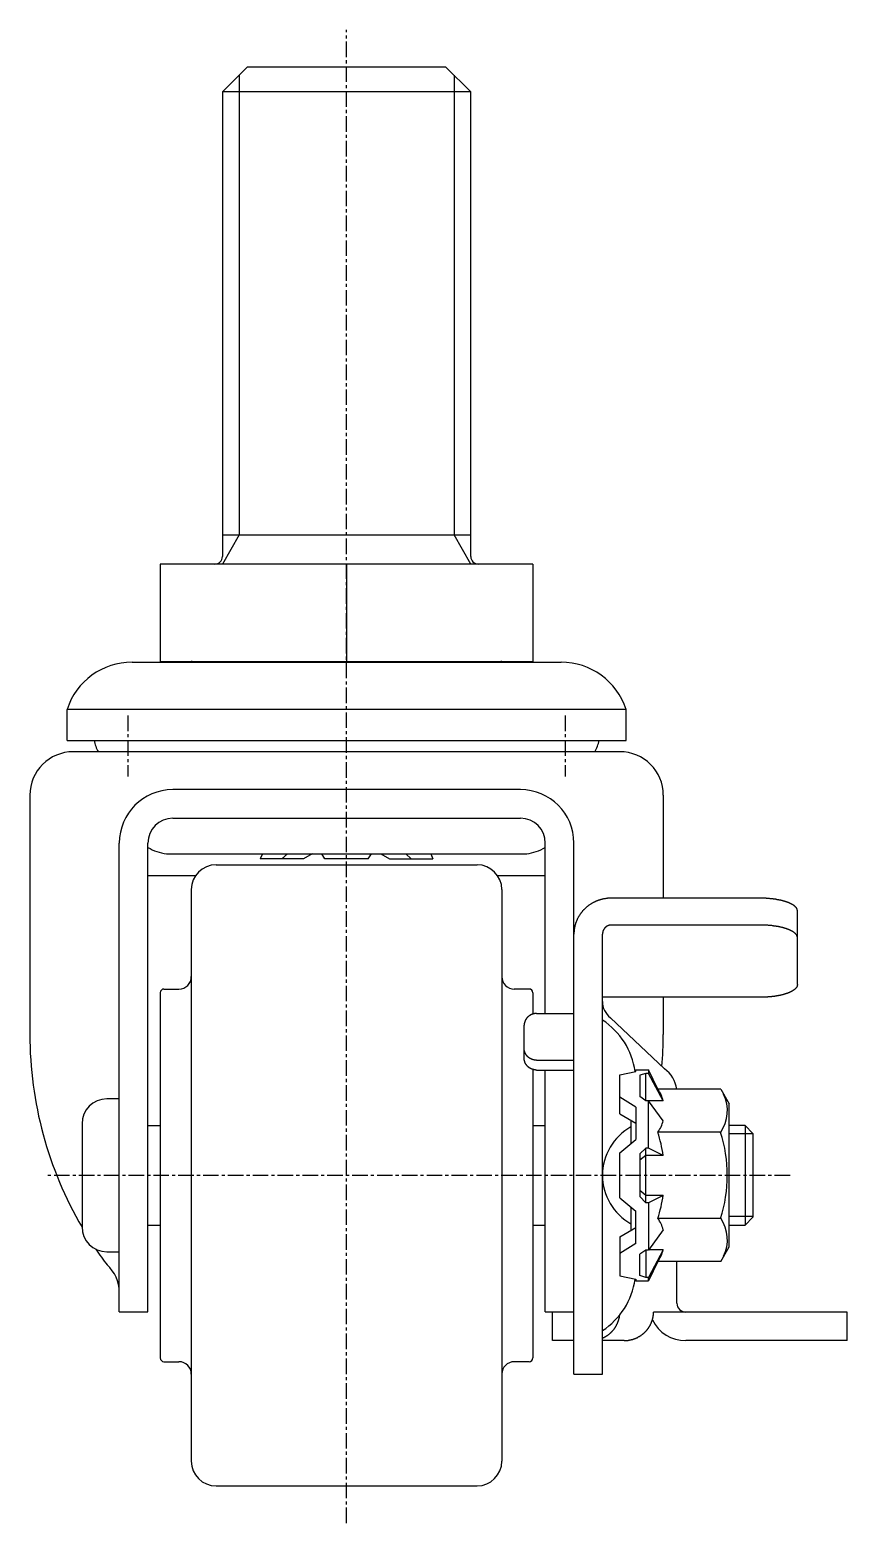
# Model space of a CAD drawing. Extents: x -3984 to -3771, y -791 to -433.
# Drawn here: x -3984.2 to -3918.4, y -668.3 to -548.1 of the extents above; entities that cross this region are included whole.
import ezdxf

# ---------------------------------------------------------------- set-up
doc = ezdxf.new("R2010")
doc.units = 0
doc.linetypes.add('CENTER', pattern=[2, 1.25, -0.25, 0.25, -0.25])
doc.layers.get('0').update_dxf_attribs({"linetype": 'CONTINUOUS'})
doc.layers.add('CENTER', color=1, linetype='CENTER')

msp = doc.modelspace()

# ---------------------------------------------------------------- linework, layer by layer
at = {"color": 7, "linetype": 'CONTINUOUS'}
for p, q in [((-3966.67, -551.09), (-3968.67, -553.09)), ((-3950.67, -551.09), (-3966.67, -551.09)), ((-3948.67, -553.09), (-3950.67, -551.09)), ((-3968.67, -553.09), (-3968.67, -590.49)), ((-3948.67, -553.09), (-3968.67, -553.09)), ((-3948.67, -590.49), (-3948.67, -553.09)), ((-3968.67, -588.75), (-3948.67, -588.75)), ((-3943.67, -591.09), (-3973.67, -591.09)), ((-3973.67, -591.09), (-3973.67, -598.94)), ((-3958.67, -591.09), (-3958.67, -598.94)), ((-3943.67, -591.09), (-3943.67, -598.94)), ((-3975.94, -598.99), (-3941.4, -598.99)), ((-3973.67, -598.94), (-3943.67, -598.94)), ((-3936.17, -602.79), (-3981.17, -602.79)), ((-3981.17, -605.29), (-3981.17, -602.79)), ((-3936.17, -605.29), (-3936.17, -602.79)), ((-3981.17, -605.29), (-3936.17, -605.29)), ((-3936.67, -606.2), (-3980.67, -606.2)), ((-3944.67, -609.25), (-3972.67, -609.25)), ((-3984.17, -609.7), (-3984.17, -628.97)), ((-3933.17, -609.7), (-3933.17, -617.99)), ((-3972.67, -611.55), (-3944.67, -611.55)), ((-3976.97, -651.29), (-3976.97, -613.55)), ((-3974.67, -651.29), (-3974.67, -613.55)), ((-3942.67, -627.27), (-3942.67, -613.55)), ((-3940.37, -656.3), (-3940.37, -613.55)), ((-3973.17, -614.43), (-3944.17, -614.43)), ((-3969.17, -615.3), (-3948.17, -615.3)), ((-3965.44, -614.43), (-3965.62, -614.83)), ((-3962.13, -614.83), (-3965.62, -614.83)), ((-3963.44, -614.43), (-3963.88, -614.83)), ((-3961.44, -614.43), (-3962.13, -614.83)), ((-3960.41, -614.83), (-3960.67, -614.43)), ((-3956.93, -614.83), (-3960.41, -614.83)), ((-3956.93, -614.83), (-3956.67, -614.43)), ((-3955.9, -614.43), (-3955.21, -614.83)), ((-3955.21, -614.83), (-3951.72, -614.83)), ((-3953.9, -614.43), (-3953.46, -614.83)), ((-3951.9, -614.43), (-3951.72, -614.83)), ((-3970.84, -616.2), (-3974.67, -616.2)), ((-3942.67, -616.2), (-3946.5, -616.2)), ((-3971.17, -617.3), (-3971.17, -663.3)), ((-3946.17, -617.3), (-3946.17, -663.3)), ((-3925.37, -617.99), (-3937.37, -617.99)), ((-3922.37, -624.94), (-3922.37, -619.02)), ((-3925.37, -620.15), (-3937.37, -620.15)), ((-3938.07, -656.3), (-3938.07, -620.89)), ((-3973.67, -625.6), (-3973.67, -655)), ((-3973.37, -625.3), (-3972.17, -625.3)), ((-3943.97, -625.3), (-3945.17, -625.3)), ((-3943.67, -625.6), (-3943.67, -627.32)), ((-3925.37, -625.97), (-3938.07, -625.97)), ((-3933.17, -625.97), (-3933.17, -628.97)), ((-3943.37, -627.27), (-3940.37, -627.27)), ((-3944.37, -630.88), (-3944.37, -628.21)), ((-3933.07, -631.72), (-3937.43, -627.61)), ((-3944.37, -631.03), (-3944.36, -631.03)), ((-3943.37, -631.03), (-3940.37, -631.03)), ((-3943.67, -631.78), (-3943.67, -655)), ((-3943.37, -631.82), (-3940.37, -631.82)), ((-3942.67, -651.29), (-3942.67, -631.82)), ((-3936.67, -632.2), (-3935.37, -631.93)), ((-3936.67, -635.35), (-3936.67, -632.2)), ((-3935.37, -631.8), (-3934.37, -631.8)), ((-3935.37, -631.93), (-3935.37, -631.8)), ((-3934.57, -632.09), (-3935.07, -632.23)), ((-3935.07, -632.23), (-3935.07, -633.94)), ((-3934.57, -634.29), (-3934.57, -632.09)), ((-3934.37, -632.09), (-3934.57, -632.09)), ((-3933.61, -633.37), (-3934.37, -631.8)), ((-3934.37, -631.8), (-3934.37, -632.09)), ((-3933.18, -634.3), (-3934.37, -632.09)), ((-3928.55, -633.37), (-3933.61, -633.37)), ((-3928.55, -633.37), (-3927.87, -634.55)), ((-3976.97, -634.15), (-3977.97, -634.15)), ((-3935.37, -634.82), (-3936.67, -634.01)), ((-3934.57, -634.29), (-3935.07, -633.94)), ((-3934.37, -634.29), (-3934.57, -634.29)), ((-3934.37, -638.1), (-3934.37, -634.29)), ((-3933.18, -635.91), (-3934.37, -634.29)), ((-3933.18, -634.3), (-3934.36, -634.3)), ((-3927.87, -646.05), (-3927.87, -634.55)), ((-3936.67, -635.35), (-3935.37, -636.09)), ((-3935.37, -634.82), (-3935.37, -637.41)), ((-3979.97, -636.15), (-3979.97, -644.45)), ((-3974.67, -636.3), (-3973.67, -636.3)), ((-3943.67, -636.3), (-3942.67, -636.3)), ((-3935.77, -637.75), (-3935.77, -635.86)), ((-3928.55, -636.83), (-3933.61, -636.83)), ((-3926.59, -636.3), (-3927.87, -636.3)), ((-3926.59, -636.3), (-3926.59, -644.3)), ((-3926.59, -636.3), (-3925.97, -636.92)), ((-3925.97, -636.92), (-3925.97, -643.67)), ((-3936.67, -638.49), (-3935.37, -637.41)), ((-3934.57, -638.1), (-3935.07, -638.58)), ((-3934.57, -642.5), (-3934.57, -638.1)), ((-3934.37, -638.1), (-3934.57, -638.1)), ((-3933.18, -638.69), (-3934.37, -638.1)), ((-3936.67, -642.1), (-3936.67, -638.49)), ((-3935.07, -638.58), (-3935.07, -642.01)), ((-3934.57, -638.69), (-3935.07, -639.07)), ((-3933.18, -638.69), (-3934.57, -638.69)), ((-3934.57, -641.91), (-3935.07, -641.52)), ((-3936.67, -642.1), (-3935.37, -643.18)), ((-3935.77, -644.73), (-3935.77, -642.85)), ((-3934.57, -642.5), (-3935.07, -642.01)), ((-3933.18, -641.91), (-3934.57, -641.91)), ((-3934.37, -642.5), (-3934.57, -642.5)), ((-3933.18, -641.91), (-3934.37, -642.5)), ((-3934.37, -642.5), (-3934.37, -646.31)), ((-3935.37, -645.78), (-3935.37, -643.18)), ((-3928.55, -643.76), (-3933.61, -643.76)), ((-3926.59, -644.3), (-3925.97, -643.67)), ((-3974.67, -644.3), (-3973.67, -644.3)), ((-3943.67, -644.3), (-3942.67, -644.3)), ((-3936.67, -645.25), (-3935.37, -644.5)), ((-3936.67, -645.25), (-3936.67, -648.39)), ((-3933.18, -644.69), (-3934.37, -646.31)), ((-3927.87, -644.3), (-3926.59, -644.3)), ((-3977.97, -646.45), (-3976.97, -646.45)), ((-3935.37, -645.78), (-3936.67, -646.59)), ((-3934.57, -646.31), (-3935.07, -646.65)), ((-3935.07, -648.36), (-3935.07, -646.65)), ((-3934.37, -646.31), (-3934.57, -646.31)), ((-3934.57, -646.31), (-3934.57, -648.51)), ((-3933.18, -646.3), (-3934.37, -648.51)), ((-3933.18, -646.3), (-3934.36, -646.3)), ((-3928.55, -647.23), (-3927.87, -646.05)), ((-3933.61, -647.23), (-3934.37, -648.8)), ((-3928.55, -647.23), (-3933.61, -647.23)), ((-3932.07, -650.6), (-3932.07, -647.23)), ((-3936.67, -648.39), (-3935.37, -648.66)), ((-3935.37, -648.66), (-3935.37, -648.8)), ((-3935.37, -648.8), (-3934.37, -648.8)), ((-3934.57, -648.51), (-3935.07, -648.36)), ((-3934.37, -648.51), (-3934.57, -648.51)), ((-3934.37, -648.8), (-3934.37, -648.51)), ((-3976.97, -651.29), (-3974.67, -651.29)), ((-3942.67, -651.29), (-3940.37, -651.29)), ((-3942.09, -653.6), (-3942.09, -651.3)), ((-3918.37, -651.3), (-3933.96, -651.3)), ((-3918.37, -653.6), (-3918.37, -651.3)), ((-3940.37, -653.6), (-3942.09, -653.6)), ((-3936.32, -653.6), (-3938.07, -653.6)), ((-3918.37, -653.6), (-3931.37, -653.6)), ((-3973.37, -655.3), (-3972.17, -655.3)), ((-3943.97, -655.3), (-3945.17, -655.3)), ((-3940.37, -656.3), (-3938.07, -656.3)), ((-3969.17, -665.3), (-3948.17, -665.3))]:
    msp.add_line(p, q, dxfattribs=at)
at = {"color": 3, "linetype": 'CONTINUOUS'}
for p, q in [((-3967.32, -551.74), (-3967.32, -588.75)), ((-3950.02, -551.74), (-3950.02, -588.75)), ((-3967.32, -588.75), (-3968.67, -591.09)), ((-3948.67, -591.09), (-3950.02, -588.75)), ((-3925.97, -636.97), (-3927.87, -636.97)), ((-3925.97, -643.62), (-3927.87, -643.62))]:
    msp.add_line(p, q, dxfattribs=at)
at = {"color": 7, "linetype": 'CONTINUOUS'}
for points in [[(-3937.37, -617.99, 0), (-3937.41, -617.99, 0), (-3937.44, -617.99, 0), (-3937.48, -617.99, 0), (-3937.52, -617.99, 0), (-3937.55, -618, 0), (-3937.59, -618, 0), (-3937.63, -618, 0), (-3937.66, -618, 0), (-3937.7, -618.01, 0), (-3937.74, -618.01, 0), (-3937.77, -618.02, 0), (-3937.81, -618.02, 0), (-3937.85, -618.03, 0), (-3937.88, -618.03, 0), (-3937.92, -618.04, 0), (-3937.95, -618.05, 0), (-3937.99, -618.05, 0), (-3938.03, -618.06, 0), (-3938.06, -618.07, 0), (-3938.1, -618.08, 0), (-3938.13, -618.09, 0), (-3938.17, -618.1, 0), (-3938.21, -618.1, 0), (-3938.24, -618.12, 0), (-3938.28, -618.13, 0), (-3938.31, -618.14, 0), (-3938.35, -618.15, 0), (-3938.38, -618.16, 0), (-3938.41, -618.17, 0), (-3938.45, -618.18, 0), (-3938.48, -618.2, 0), (-3938.52, -618.21, 0), (-3938.55, -618.23, 0), (-3938.59, -618.24, 0), (-3938.62, -618.25, 0), (-3938.65, -618.27, 0), (-3938.69, -618.28, 0), (-3938.72, -618.3, 0), (-3938.75, -618.32, 0), (-3938.78, -618.33, 0), (-3938.82, -618.35, 0), (-3938.85, -618.37, 0), (-3938.88, -618.38, 0), (-3938.91, -618.4, 0), (-3938.94, -618.42, 0), (-3938.97, -618.44, 0), (-3939.01, -618.46, 0), (-3939.04, -618.48, 0), (-3939.07, -618.5, 0), (-3939.1, -618.52, 0), (-3939.13, -618.54, 0), (-3939.16, -618.56, 0), (-3939.19, -618.58, 0), (-3939.22, -618.61, 0), (-3939.24, -618.63, 0), (-3939.27, -618.65, 0), (-3939.3, -618.67, 0), (-3939.33, -618.7, 0), (-3939.36, -618.72, 0), (-3939.38, -618.74, 0), (-3939.41, -618.77, 0), (-3939.44, -618.79, 0), (-3939.46, -618.82, 0), (-3939.49, -618.84, 0), (-3939.52, -618.87, 0), (-3939.54, -618.89, 0), (-3939.57, -618.92, 0), (-3939.59, -618.94, 0), (-3939.62, -618.97, 0), (-3939.64, -619, 0), (-3939.67, -619.02, 0), (-3939.69, -619.05, 0), (-3939.71, -619.08, 0), (-3939.73, -619.11, 0), (-3939.76, -619.13, 0), (-3939.78, -619.16, 0), (-3939.8, -619.19, 0), (-3939.82, -619.22, 0), (-3939.84, -619.25, 0), (-3939.86, -619.28, 0), (-3939.88, -619.31, 0), (-3939.9, -619.34, 0), (-3939.92, -619.37, 0), (-3939.94, -619.4, 0), (-3939.96, -619.43, 0), (-3939.98, -619.46, 0), (-3940, -619.49, 0), (-3940.02, -619.52, 0), (-3940.03, -619.55, 0), (-3940.05, -619.59, 0), (-3940.07, -619.62, 0), (-3940.08, -619.65, 0), (-3940.1, -619.68, 0), (-3940.11, -619.72, 0), (-3940.13, -619.75, 0), (-3940.14, -619.78, 0), (-3940.16, -619.81, 0), (-3940.17, -619.85, 0), (-3940.18, -619.88, 0), (-3940.19, -619.91, 0), (-3940.21, -619.95, 0), (-3940.22, -619.98, 0), (-3940.23, -620.01, 0), (-3940.24, -620.05, 0), (-3940.25, -620.08, 0), (-3940.26, -620.12, 0), (-3940.27, -620.15, 0), (-3940.28, -620.19, 0), (-3940.29, -620.22, 0), (-3940.3, -620.26, 0), (-3940.3, -620.29, 0), (-3940.31, -620.33, 0), (-3940.32, -620.36, 0), (-3940.33, -620.39, 0), (-3940.33, -620.43, 0), (-3940.34, -620.47, 0), (-3940.34, -620.5, 0), (-3940.35, -620.54, 0), (-3940.35, -620.57, 0), (-3940.36, -620.61, 0), (-3940.36, -620.64, 0), (-3940.36, -620.68, 0), (-3940.36, -620.71, 0), (-3940.37, -620.75, 0), (-3940.37, -620.78, 0), (-3940.37, -620.82, 0), (-3940.37, -620.86, 0), (-3940.37, -620.89, 0)], [(-3922.37, -619.02, 0), (-3922.37, -619, 0), (-3922.37, -618.99, 0), (-3922.37, -618.98, 0), (-3922.37, -618.97, 0), (-3922.38, -618.95, 0), (-3922.38, -618.94, 0), (-3922.38, -618.93, 0), (-3922.38, -618.92, 0), (-3922.39, -618.9, 0), (-3922.39, -618.89, 0), (-3922.4, -618.88, 0), (-3922.4, -618.87, 0), (-3922.41, -618.85, 0), (-3922.41, -618.84, 0), (-3922.42, -618.83, 0), (-3922.43, -618.82, 0), (-3922.43, -618.8, 0), (-3922.44, -618.79, 0), (-3922.45, -618.78, 0), (-3922.46, -618.77, 0), (-3922.47, -618.75, 0), (-3922.48, -618.74, 0), (-3922.49, -618.73, 0), (-3922.5, -618.72, 0), (-3922.51, -618.71, 0), (-3922.52, -618.7, 0), (-3922.53, -618.68, 0), (-3922.55, -618.67, 0), (-3922.56, -618.66, 0), (-3922.57, -618.65, 0), (-3922.58, -618.64, 0), (-3922.6, -618.62, 0), (-3922.61, -618.61, 0), (-3922.63, -618.6, 0), (-3922.64, -618.59, 0), (-3922.66, -618.58, 0), (-3922.67, -618.57, 0), (-3922.69, -618.55, 0), (-3922.71, -618.54, 0), (-3922.72, -618.53, 0), (-3922.74, -618.52, 0), (-3922.76, -618.51, 0), (-3922.78, -618.5, 0), (-3922.8, -618.49, 0), (-3922.82, -618.48, 0), (-3922.84, -618.47, 0), (-3922.86, -618.46, 0), (-3922.88, -618.45, 0), (-3922.9, -618.44, 0), (-3922.92, -618.43, 0), (-3922.94, -618.42, 0), (-3922.96, -618.41, 0), (-3922.98, -618.39, 0), (-3923, -618.38, 0), (-3923.03, -618.38, 0), (-3923.05, -618.37, 0), (-3923.07, -618.36, 0), (-3923.1, -618.35, 0), (-3923.12, -618.34, 0), (-3923.15, -618.33, 0), (-3923.17, -618.32, 0), (-3923.2, -618.31, 0), (-3923.22, -618.3, 0), (-3923.25, -618.29, 0), (-3923.27, -618.28, 0), (-3923.3, -618.27, 0), (-3923.33, -618.26, 0), (-3923.35, -618.26, 0), (-3923.38, -618.25, 0), (-3923.41, -618.24, 0), (-3923.44, -618.23, 0), (-3923.47, -618.22, 0), (-3923.5, -618.22, 0), (-3923.52, -618.21, 0), (-3923.55, -618.2, 0), (-3923.58, -618.19, 0), (-3923.61, -618.18, 0), (-3923.64, -618.18, 0), (-3923.67, -618.17, 0), (-3923.7, -618.16, 0), (-3923.73, -618.16, 0), (-3923.76, -618.15, 0), (-3923.8, -618.14, 0), (-3923.83, -618.14, 0), (-3923.86, -618.13, 0), (-3923.89, -618.12, 0), (-3923.92, -618.12, 0), (-3923.96, -618.11, 0), (-3923.99, -618.11, 0), (-3924.02, -618.1, 0), (-3924.05, -618.1, 0), (-3924.09, -618.09, 0), (-3924.12, -618.08, 0), (-3924.15, -618.08, 0), (-3924.19, -618.07, 0), (-3924.22, -618.07, 0), (-3924.26, -618.06, 0), (-3924.29, -618.06, 0), (-3924.32, -618.05, 0), (-3924.36, -618.05, 0), (-3924.39, -618.05, 0), (-3924.43, -618.04, 0), (-3924.46, -618.04, 0), (-3924.5, -618.03, 0), (-3924.53, -618.03, 0), (-3924.57, -618.03, 0), (-3924.61, -618.02, 0), (-3924.64, -618.02, 0), (-3924.68, -618.02, 0), (-3924.71, -618.02, 0), (-3924.75, -618.01, 0), (-3924.78, -618.01, 0), (-3924.82, -618.01, 0), (-3924.86, -618.01, 0), (-3924.89, -618, 0), (-3924.93, -618, 0), (-3924.97, -618, 0), (-3925, -618, 0), (-3925.04, -618, 0), (-3925.08, -618, 0), (-3925.11, -617.99, 0), (-3925.15, -617.99, 0), (-3925.19, -617.99, 0), (-3925.22, -617.99, 0), (-3925.26, -617.99, 0), (-3925.3, -617.99, 0), (-3925.33, -617.99, 0), (-3925.37, -617.99, 0)], [(-3937.37, -620.15, 0), (-3937.38, -620.15, 0), (-3937.39, -620.15, 0), (-3937.4, -620.15, 0), (-3937.4, -620.15, 0), (-3937.41, -620.15, 0), (-3937.42, -620.15, 0), (-3937.43, -620.15, 0), (-3937.44, -620.16, 0), (-3937.45, -620.16, 0), (-3937.46, -620.16, 0), (-3937.46, -620.16, 0), (-3937.47, -620.16, 0), (-3937.48, -620.16, 0), (-3937.49, -620.16, 0), (-3937.5, -620.16, 0), (-3937.51, -620.17, 0), (-3937.51, -620.17, 0), (-3937.52, -620.17, 0), (-3937.53, -620.17, 0), (-3937.54, -620.17, 0), (-3937.55, -620.18, 0), (-3937.56, -620.18, 0), (-3937.56, -620.18, 0), (-3937.57, -620.18, 0), (-3937.58, -620.19, 0), (-3937.59, -620.19, 0), (-3937.6, -620.19, 0), (-3937.61, -620.2, 0), (-3937.61, -620.2, 0), (-3937.62, -620.2, 0), (-3937.63, -620.21, 0), (-3937.64, -620.21, 0), (-3937.65, -620.21, 0), (-3937.65, -620.22, 0), (-3937.66, -620.22, 0), (-3937.67, -620.22, 0), (-3937.68, -620.23, 0), (-3937.68, -620.23, 0), (-3937.69, -620.24, 0), (-3937.7, -620.24, 0), (-3937.71, -620.24, 0), (-3937.71, -620.25, 0), (-3937.72, -620.25, 0), (-3937.73, -620.26, 0), (-3937.74, -620.26, 0), (-3937.74, -620.27, 0), (-3937.75, -620.27, 0), (-3937.76, -620.28, 0), (-3937.77, -620.28, 0), (-3937.77, -620.29, 0), (-3937.78, -620.29, 0), (-3937.79, -620.3, 0), (-3937.79, -620.3, 0), (-3937.8, -620.31, 0), (-3937.81, -620.31, 0), (-3937.81, -620.32, 0), (-3937.82, -620.33, 0), (-3937.83, -620.33, 0), (-3937.83, -620.34, 0), (-3937.84, -620.34, 0), (-3937.85, -620.35, 0), (-3937.85, -620.36, 0), (-3937.86, -620.36, 0), (-3937.86, -620.37, 0), (-3937.87, -620.38, 0), (-3937.88, -620.38, 0), (-3937.88, -620.39, 0), (-3937.89, -620.39, 0), (-3937.89, -620.4, 0), (-3937.9, -620.41, 0), (-3937.91, -620.41, 0), (-3937.91, -620.42, 0), (-3937.92, -620.43, 0), (-3937.92, -620.44, 0), (-3937.93, -620.44, 0), (-3937.93, -620.45, 0), (-3937.94, -620.46, 0), (-3937.94, -620.47, 0), (-3937.95, -620.47, 0), (-3937.95, -620.48, 0), (-3937.96, -620.49, 0), (-3937.96, -620.5, 0), (-3937.97, -620.5, 0), (-3937.97, -620.51, 0), (-3937.97, -620.52, 0), (-3937.98, -620.53, 0), (-3937.98, -620.53, 0), (-3937.99, -620.54, 0), (-3937.99, -620.55, 0), (-3937.99, -620.56, 0), (-3938, -620.57, 0), (-3938, -620.58, 0), (-3938.01, -620.58, 0), (-3938.01, -620.59, 0), (-3938.01, -620.6, 0), (-3938.02, -620.61, 0), (-3938.02, -620.62, 0), (-3938.02, -620.62, 0), (-3938.03, -620.63, 0), (-3938.03, -620.64, 0), (-3938.03, -620.65, 0), (-3938.03, -620.66, 0), (-3938.04, -620.67, 0), (-3938.04, -620.68, 0), (-3938.04, -620.68, 0), (-3938.04, -620.69, 0), (-3938.05, -620.7, 0), (-3938.05, -620.71, 0), (-3938.05, -620.72, 0), (-3938.05, -620.73, 0), (-3938.05, -620.74, 0), (-3938.06, -620.75, 0), (-3938.06, -620.76, 0), (-3938.06, -620.76, 0), (-3938.06, -620.77, 0), (-3938.06, -620.78, 0), (-3938.06, -620.79, 0), (-3938.06, -620.8, 0), (-3938.07, -620.81, 0), (-3938.07, -620.82, 0), (-3938.07, -620.83, 0), (-3938.07, -620.84, 0), (-3938.07, -620.85, 0), (-3938.07, -620.86, 0), (-3938.07, -620.86, 0), (-3938.07, -620.87, 0), (-3938.07, -620.88, 0), (-3938.07, -620.89, 0)], [(-3922.37, -621.18, 0), (-3922.37, -621.16, 0), (-3922.37, -621.15, 0), (-3922.37, -621.14, 0), (-3922.37, -621.13, 0), (-3922.38, -621.11, 0), (-3922.38, -621.1, 0), (-3922.38, -621.09, 0), (-3922.38, -621.08, 0), (-3922.39, -621.07, 0), (-3922.39, -621.05, 0), (-3922.4, -621.04, 0), (-3922.4, -621.03, 0), (-3922.41, -621.01, 0), (-3922.41, -621, 0), (-3922.42, -620.99, 0), (-3922.43, -620.98, 0), (-3922.43, -620.97, 0), (-3922.44, -620.95, 0), (-3922.45, -620.94, 0), (-3922.46, -620.93, 0), (-3922.47, -620.92, 0), (-3922.48, -620.9, 0), (-3922.49, -620.89, 0), (-3922.5, -620.88, 0), (-3922.51, -620.87, 0), (-3922.52, -620.86, 0), (-3922.53, -620.84, 0), (-3922.55, -620.83, 0), (-3922.56, -620.82, 0), (-3922.57, -620.81, 0), (-3922.58, -620.8, 0), (-3922.6, -620.78, 0), (-3922.61, -620.77, 0), (-3922.63, -620.76, 0), (-3922.64, -620.75, 0), (-3922.66, -620.74, 0), (-3922.67, -620.73, 0), (-3922.69, -620.72, 0), (-3922.71, -620.71, 0), (-3922.72, -620.69, 0), (-3922.74, -620.68, 0), (-3922.76, -620.67, 0), (-3922.78, -620.66, 0), (-3922.8, -620.65, 0), (-3922.82, -620.64, 0), (-3922.84, -620.63, 0), (-3922.86, -620.62, 0), (-3922.88, -620.61, 0), (-3922.9, -620.6, 0), (-3922.92, -620.59, 0), (-3922.94, -620.58, 0), (-3922.96, -620.57, 0), (-3922.98, -620.56, 0), (-3923, -620.55, 0), (-3923.03, -620.54, 0), (-3923.05, -620.53, 0), (-3923.07, -620.52, 0), (-3923.1, -620.51, 0), (-3923.12, -620.5, 0), (-3923.15, -620.49, 0), (-3923.17, -620.48, 0), (-3923.2, -620.47, 0), (-3923.22, -620.46, 0), (-3923.25, -620.45, 0), (-3923.27, -620.44, 0), (-3923.3, -620.43, 0), (-3923.33, -620.43, 0), (-3923.35, -620.42, 0), (-3923.38, -620.41, 0), (-3923.41, -620.4, 0), (-3923.44, -620.39, 0), (-3923.47, -620.38, 0), (-3923.5, -620.38, 0), (-3923.52, -620.37, 0), (-3923.55, -620.36, 0), (-3923.58, -620.35, 0), (-3923.61, -620.35, 0), (-3923.64, -620.34, 0), (-3923.67, -620.33, 0), (-3923.7, -620.33, 0), (-3923.73, -620.32, 0), (-3923.76, -620.31, 0), (-3923.8, -620.3, 0), (-3923.83, -620.3, 0), (-3923.86, -620.29, 0), (-3923.89, -620.28, 0), (-3923.92, -620.28, 0), (-3923.96, -620.27, 0), (-3923.99, -620.27, 0), (-3924.02, -620.26, 0), (-3924.05, -620.26, 0), (-3924.09, -620.25, 0), (-3924.12, -620.24, 0), (-3924.15, -620.24, 0), (-3924.19, -620.24, 0), (-3924.22, -620.23, 0), (-3924.26, -620.23, 0), (-3924.29, -620.22, 0), (-3924.32, -620.22, 0), (-3924.36, -620.21, 0), (-3924.39, -620.21, 0), (-3924.43, -620.2, 0), (-3924.46, -620.2, 0), (-3924.5, -620.2, 0), (-3924.53, -620.19, 0), (-3924.57, -620.19, 0), (-3924.61, -620.19, 0), (-3924.64, -620.18, 0), (-3924.68, -620.18, 0), (-3924.71, -620.18, 0), (-3924.75, -620.17, 0), (-3924.78, -620.17, 0), (-3924.82, -620.17, 0), (-3924.86, -620.17, 0), (-3924.89, -620.16, 0), (-3924.93, -620.16, 0), (-3924.97, -620.16, 0), (-3925, -620.16, 0), (-3925.04, -620.16, 0), (-3925.08, -620.16, 0), (-3925.11, -620.16, 0), (-3925.15, -620.15, 0), (-3925.19, -620.15, 0), (-3925.22, -620.15, 0), (-3925.26, -620.15, 0), (-3925.3, -620.15, 0), (-3925.33, -620.15, 0), (-3925.37, -620.15, 0)], [(-3922.37, -624.94, 0), (-3922.37, -624.95, 0), (-3922.37, -624.97, 0), (-3922.37, -624.98, 0), (-3922.37, -624.99, 0), (-3922.38, -625, 0), (-3922.38, -625.02, 0), (-3922.38, -625.03, 0), (-3922.38, -625.04, 0), (-3922.39, -625.05, 0), (-3922.39, -625.07, 0), (-3922.4, -625.08, 0), (-3922.4, -625.09, 0), (-3922.41, -625.1, 0), (-3922.41, -625.12, 0), (-3922.42, -625.13, 0), (-3922.43, -625.14, 0), (-3922.43, -625.15, 0), (-3922.44, -625.16, 0), (-3922.45, -625.18, 0), (-3922.46, -625.19, 0), (-3922.47, -625.2, 0), (-3922.48, -625.21, 0), (-3922.49, -625.23, 0), (-3922.5, -625.24, 0), (-3922.51, -625.25, 0), (-3922.52, -625.26, 0), (-3922.53, -625.27, 0), (-3922.55, -625.29, 0), (-3922.56, -625.3, 0), (-3922.57, -625.31, 0), (-3922.58, -625.32, 0), (-3922.6, -625.33, 0), (-3922.61, -625.35, 0), (-3922.63, -625.36, 0), (-3922.64, -625.37, 0), (-3922.66, -625.38, 0), (-3922.67, -625.39, 0), (-3922.69, -625.4, 0), (-3922.71, -625.41, 0), (-3922.72, -625.42, 0), (-3922.74, -625.43, 0), (-3922.76, -625.45, 0), (-3922.78, -625.46, 0), (-3922.8, -625.47, 0), (-3922.82, -625.48, 0), (-3922.84, -625.49, 0), (-3922.86, -625.5, 0), (-3922.88, -625.51, 0), (-3922.9, -625.52, 0), (-3922.92, -625.53, 0), (-3922.94, -625.54, 0), (-3922.96, -625.55, 0), (-3922.98, -625.56, 0), (-3923, -625.57, 0), (-3923.03, -625.58, 0), (-3923.05, -625.59, 0), (-3923.07, -625.6, 0), (-3923.1, -625.61, 0), (-3923.12, -625.62, 0), (-3923.15, -625.63, 0), (-3923.17, -625.64, 0), (-3923.2, -625.65, 0), (-3923.22, -625.66, 0), (-3923.25, -625.67, 0), (-3923.27, -625.67, 0), (-3923.3, -625.68, 0), (-3923.33, -625.69, 0), (-3923.35, -625.7, 0), (-3923.38, -625.71, 0), (-3923.41, -625.72, 0), (-3923.44, -625.72, 0), (-3923.47, -625.73, 0), (-3923.5, -625.74, 0), (-3923.52, -625.75, 0), (-3923.55, -625.76, 0), (-3923.58, -625.76, 0), (-3923.61, -625.77, 0), (-3923.64, -625.78, 0), (-3923.67, -625.79, 0), (-3923.7, -625.79, 0), (-3923.73, -625.8, 0), (-3923.76, -625.81, 0), (-3923.8, -625.81, 0), (-3923.83, -625.82, 0), (-3923.86, -625.83, 0), (-3923.89, -625.83, 0), (-3923.92, -625.84, 0), (-3923.96, -625.85, 0), (-3923.99, -625.85, 0), (-3924.02, -625.86, 0), (-3924.05, -625.86, 0), (-3924.09, -625.87, 0), (-3924.12, -625.87, 0), (-3924.15, -625.88, 0), (-3924.19, -625.88, 0), (-3924.22, -625.89, 0), (-3924.26, -625.89, 0), (-3924.29, -625.9, 0), (-3924.32, -625.9, 0), (-3924.36, -625.91, 0), (-3924.39, -625.91, 0), (-3924.43, -625.91, 0), (-3924.46, -625.92, 0), (-3924.5, -625.92, 0), (-3924.53, -625.93, 0), (-3924.57, -625.93, 0), (-3924.61, -625.93, 0), (-3924.64, -625.94, 0), (-3924.68, -625.94, 0), (-3924.71, -625.94, 0), (-3924.75, -625.94, 0), (-3924.78, -625.95, 0), (-3924.82, -625.95, 0), (-3924.86, -625.95, 0), (-3924.89, -625.95, 0), (-3924.93, -625.96, 0), (-3924.97, -625.96, 0), (-3925, -625.96, 0), (-3925.04, -625.96, 0), (-3925.08, -625.96, 0), (-3925.11, -625.96, 0), (-3925.15, -625.96, 0), (-3925.19, -625.96, 0), (-3925.22, -625.97, 0), (-3925.26, -625.97, 0), (-3925.3, -625.97, 0), (-3925.33, -625.97, 0), (-3925.37, -625.97, 0)], [(-3943.37, -627.27, 0), (-3943.38, -627.27, 0), (-3943.39, -627.27, 0), (-3943.41, -627.27, 0), (-3943.42, -627.27, 0), (-3943.43, -627.27, 0), (-3943.44, -627.28, 0), (-3943.46, -627.28, 0), (-3943.47, -627.28, 0), (-3943.48, -627.28, 0), (-3943.49, -627.28, 0), (-3943.5, -627.28, 0), (-3943.52, -627.28, 0), (-3943.53, -627.28, 0), (-3943.54, -627.29, 0), (-3943.55, -627.29, 0), (-3943.56, -627.29, 0), (-3943.58, -627.29, 0), (-3943.59, -627.3, 0), (-3943.6, -627.3, 0), (-3943.61, -627.3, 0), (-3943.62, -627.3, 0), (-3943.64, -627.31, 0), (-3943.65, -627.31, 0), (-3943.66, -627.31, 0), (-3943.67, -627.32, 0), (-3943.68, -627.32, 0), (-3943.69, -627.32, 0), (-3943.71, -627.33, 0), (-3943.72, -627.33, 0), (-3943.73, -627.34, 0), (-3943.74, -627.34, 0), (-3943.75, -627.35, 0), (-3943.76, -627.35, 0), (-3943.77, -627.35, 0), (-3943.79, -627.36, 0), (-3943.8, -627.36, 0), (-3943.81, -627.37, 0), (-3943.82, -627.37, 0), (-3943.83, -627.38, 0), (-3943.84, -627.38, 0), (-3943.85, -627.39, 0), (-3943.86, -627.39, 0), (-3943.87, -627.4, 0), (-3943.88, -627.41, 0), (-3943.89, -627.41, 0), (-3943.9, -627.42, 0), (-3943.91, -627.42, 0), (-3943.93, -627.43, 0), (-3943.94, -627.44, 0), (-3943.95, -627.45, 0), (-3943.96, -627.45, 0), (-3943.97, -627.46, 0), (-3943.98, -627.47, 0), (-3943.98, -627.47, 0), (-3943.99, -627.48, 0), (-3944, -627.49, 0), (-3944.01, -627.49, 0), (-3944.02, -627.5, 0), (-3944.03, -627.51, 0), (-3944.04, -627.52, 0), (-3944.05, -627.52, 0), (-3944.06, -627.53, 0), (-3944.07, -627.54, 0), (-3944.08, -627.55, 0), (-3944.09, -627.56, 0), (-3944.09, -627.57, 0), (-3944.1, -627.57, 0), (-3944.11, -627.58, 0), (-3944.12, -627.59, 0), (-3944.13, -627.6, 0), (-3944.13, -627.61, 0), (-3944.14, -627.62, 0), (-3944.15, -627.63, 0), (-3944.16, -627.63, 0), (-3944.17, -627.64, 0), (-3944.17, -627.65, 0), (-3944.18, -627.66, 0), (-3944.19, -627.67, 0), (-3944.19, -627.68, 0), (-3944.2, -627.69, 0), (-3944.21, -627.7, 0), (-3944.21, -627.71, 0), (-3944.22, -627.72, 0), (-3944.23, -627.73, 0), (-3944.23, -627.74, 0), (-3944.24, -627.75, 0), (-3944.25, -627.76, 0), (-3944.25, -627.77, 0), (-3944.26, -627.78, 0), (-3944.26, -627.79, 0), (-3944.27, -627.8, 0), (-3944.27, -627.81, 0), (-3944.28, -627.82, 0), (-3944.28, -627.83, 0), (-3944.29, -627.84, 0), (-3944.29, -627.85, 0), (-3944.3, -627.86, 0), (-3944.3, -627.88, 0), (-3944.31, -627.89, 0), (-3944.31, -627.9, 0), (-3944.32, -627.91, 0), (-3944.32, -627.92, 0), (-3944.32, -627.93, 0), (-3944.33, -627.94, 0), (-3944.33, -627.95, 0), (-3944.33, -627.96, 0), (-3944.34, -627.97, 0), (-3944.34, -627.99, 0), (-3944.34, -628, 0), (-3944.35, -628.01, 0), (-3944.35, -628.02, 0), (-3944.35, -628.03, 0), (-3944.35, -628.04, 0), (-3944.35, -628.05, 0), (-3944.36, -628.06, 0), (-3944.36, -628.08, 0), (-3944.36, -628.09, 0), (-3944.36, -628.1, 0), (-3944.36, -628.11, 0), (-3944.36, -628.12, 0), (-3944.37, -628.13, 0), (-3944.37, -628.14, 0), (-3944.37, -628.15, 0), (-3944.37, -628.17, 0), (-3944.37, -628.18, 0), (-3944.37, -628.19, 0), (-3944.37, -628.2, 0), (-3944.37, -628.21, 0)], [(-3943.37, -631.03, 0), (-3943.38, -631.03, 0), (-3943.39, -631.03, 0), (-3943.41, -631.03, 0), (-3943.42, -631.03, 0), (-3943.43, -631.03, 0), (-3943.44, -631.03, 0), (-3943.46, -631.03, 0), (-3943.47, -631.03, 0), (-3943.48, -631.03, 0), (-3943.49, -631.02, 0), (-3943.5, -631.02, 0), (-3943.52, -631.02, 0), (-3943.53, -631.02, 0), (-3943.54, -631.02, 0), (-3943.55, -631.02, 0), (-3943.56, -631.01, 0), (-3943.58, -631.01, 0), (-3943.59, -631.01, 0), (-3943.6, -631.01, 0), (-3943.61, -631, 0), (-3943.62, -631, 0), (-3943.64, -631, 0), (-3943.65, -631, 0), (-3943.66, -630.99, 0), (-3943.67, -630.99, 0), (-3943.68, -630.98, 0), (-3943.69, -630.98, 0), (-3943.71, -630.98, 0), (-3943.72, -630.97, 0), (-3943.73, -630.97, 0), (-3943.74, -630.97, 0), (-3943.75, -630.96, 0), (-3943.76, -630.96, 0), (-3943.77, -630.95, 0), (-3943.79, -630.95, 0), (-3943.8, -630.94, 0), (-3943.81, -630.94, 0), (-3943.82, -630.93, 0), (-3943.83, -630.93, 0), (-3943.84, -630.92, 0), (-3943.85, -630.92, 0), (-3943.86, -630.91, 0), (-3943.87, -630.9, 0), (-3943.88, -630.9, 0), (-3943.89, -630.89, 0), (-3943.9, -630.89, 0), (-3943.91, -630.88, 0), (-3943.93, -630.87, 0), (-3943.94, -630.87, 0), (-3943.95, -630.86, 0), (-3943.96, -630.85, 0), (-3943.97, -630.85, 0), (-3943.98, -630.84, 0), (-3943.98, -630.83, 0), (-3943.99, -630.83, 0), (-3944, -630.82, 0), (-3944.01, -630.81, 0), (-3944.02, -630.8, 0), (-3944.03, -630.8, 0), (-3944.04, -630.79, 0), (-3944.05, -630.78, 0), (-3944.06, -630.77, 0), (-3944.07, -630.76, 0), (-3944.08, -630.76, 0), (-3944.09, -630.75, 0), (-3944.09, -630.74, 0), (-3944.1, -630.73, 0), (-3944.11, -630.72, 0), (-3944.12, -630.72, 0), (-3944.13, -630.71, 0), (-3944.13, -630.7, 0), (-3944.14, -630.69, 0), (-3944.15, -630.68, 0), (-3944.16, -630.67, 0), (-3944.17, -630.66, 0), (-3944.17, -630.65, 0), (-3944.18, -630.64, 0), (-3944.19, -630.63, 0), (-3944.19, -630.62, 0), (-3944.2, -630.61, 0), (-3944.21, -630.6, 0), (-3944.21, -630.6, 0), (-3944.22, -630.59, 0), (-3944.23, -630.58, 0), (-3944.23, -630.57, 0), (-3944.24, -630.56, 0), (-3944.25, -630.54, 0), (-3944.25, -630.53, 0), (-3944.26, -630.52, 0), (-3944.26, -630.51, 0), (-3944.27, -630.5, 0), (-3944.27, -630.49, 0), (-3944.28, -630.48, 0), (-3944.28, -630.47, 0), (-3944.29, -630.46, 0), (-3944.29, -630.45, 0), (-3944.3, -630.44, 0), (-3944.3, -630.43, 0), (-3944.31, -630.42, 0), (-3944.31, -630.41, 0), (-3944.32, -630.4, 0), (-3944.32, -630.39, 0), (-3944.32, -630.38, 0), (-3944.33, -630.37, 0), (-3944.33, -630.35, 0), (-3944.33, -630.34, 0), (-3944.34, -630.33, 0), (-3944.34, -630.32, 0), (-3944.34, -630.31, 0), (-3944.35, -630.3, 0), (-3944.35, -630.29, 0), (-3944.35, -630.28, 0), (-3944.35, -630.26, 0), (-3944.35, -630.25, 0), (-3944.36, -630.24, 0), (-3944.36, -630.23, 0), (-3944.36, -630.22, 0), (-3944.36, -630.21, 0), (-3944.36, -630.2, 0), (-3944.36, -630.18, 0), (-3944.37, -630.17, 0), (-3944.37, -630.16, 0), (-3944.37, -630.15, 0), (-3944.37, -630.14, 0), (-3944.37, -630.13, 0), (-3944.37, -630.11, 0), (-3944.37, -630.1, 0), (-3944.37, -630.09, 0)], [(-3943.37, -631.82, 0), (-3943.38, -631.82, 0), (-3943.39, -631.82, 0), (-3943.41, -631.82, 0), (-3943.42, -631.82, 0), (-3943.43, -631.82, 0), (-3943.44, -631.82, 0), (-3943.46, -631.82, 0), (-3943.47, -631.81, 0), (-3943.48, -631.81, 0), (-3943.49, -631.81, 0), (-3943.5, -631.81, 0), (-3943.52, -631.81, 0), (-3943.53, -631.81, 0), (-3943.54, -631.8, 0), (-3943.55, -631.8, 0), (-3943.56, -631.8, 0), (-3943.58, -631.8, 0), (-3943.59, -631.8, 0), (-3943.6, -631.79, 0), (-3943.61, -631.79, 0), (-3943.62, -631.79, 0), (-3943.64, -631.78, 0), (-3943.65, -631.78, 0), (-3943.66, -631.78, 0), (-3943.67, -631.77, 0), (-3943.68, -631.77, 0), (-3943.69, -631.77, 0), (-3943.71, -631.76, 0), (-3943.72, -631.76, 0), (-3943.73, -631.76, 0), (-3943.74, -631.75, 0), (-3943.75, -631.75, 0), (-3943.76, -631.74, 0), (-3943.77, -631.74, 0), (-3943.79, -631.73, 0), (-3943.8, -631.73, 0), (-3943.81, -631.72, 0), (-3943.82, -631.72, 0), (-3943.83, -631.71, 0), (-3943.84, -631.71, 0), (-3943.85, -631.7, 0), (-3943.86, -631.7, 0), (-3943.87, -631.69, 0), (-3943.88, -631.68, 0), (-3943.89, -631.68, 0), (-3943.9, -631.67, 0), (-3943.91, -631.67, 0), (-3943.93, -631.66, 0), (-3943.94, -631.65, 0), (-3943.95, -631.65, 0), (-3943.96, -631.64, 0), (-3943.97, -631.63, 0), (-3943.98, -631.63, 0), (-3943.98, -631.62, 0), (-3943.99, -631.61, 0), (-3944, -631.61, 0), (-3944.01, -631.6, 0), (-3944.02, -631.59, 0), (-3944.03, -631.58, 0), (-3944.04, -631.58, 0), (-3944.05, -631.57, 0), (-3944.06, -631.56, 0), (-3944.07, -631.55, 0), (-3944.08, -631.54, 0), (-3944.09, -631.53, 0), (-3944.09, -631.53, 0), (-3944.1, -631.52, 0), (-3944.11, -631.51, 0), (-3944.12, -631.5, 0), (-3944.13, -631.49, 0), (-3944.13, -631.48, 0), (-3944.14, -631.48, 0), (-3944.15, -631.47, 0), (-3944.16, -631.46, 0), (-3944.17, -631.45, 0), (-3944.17, -631.44, 0), (-3944.18, -631.43, 0), (-3944.19, -631.42, 0), (-3944.19, -631.41, 0), (-3944.2, -631.4, 0), (-3944.21, -631.39, 0), (-3944.21, -631.38, 0), (-3944.22, -631.37, 0), (-3944.23, -631.36, 0), (-3944.23, -631.35, 0), (-3944.24, -631.34, 0), (-3944.25, -631.33, 0), (-3944.25, -631.32, 0), (-3944.26, -631.31, 0), (-3944.26, -631.3, 0), (-3944.27, -631.29, 0), (-3944.27, -631.28, 0), (-3944.28, -631.27, 0), (-3944.28, -631.26, 0), (-3944.29, -631.25, 0), (-3944.29, -631.24, 0), (-3944.3, -631.23, 0), (-3944.3, -631.22, 0), (-3944.31, -631.21, 0), (-3944.31, -631.2, 0), (-3944.32, -631.18, 0), (-3944.32, -631.17, 0), (-3944.32, -631.16, 0), (-3944.33, -631.15, 0), (-3944.33, -631.14, 0), (-3944.33, -631.13, 0), (-3944.34, -631.12, 0), (-3944.34, -631.11, 0), (-3944.34, -631.1, 0), (-3944.35, -631.09, 0), (-3944.35, -631.07, 0), (-3944.35, -631.06, 0), (-3944.35, -631.05, 0), (-3944.35, -631.04, 0), (-3944.36, -631.03, 0), (-3944.36, -631.02, 0), (-3944.36, -631, 0), (-3944.36, -630.99, 0), (-3944.36, -630.98, 0), (-3944.36, -630.97, 0), (-3944.37, -630.96, 0), (-3944.37, -630.95, 0), (-3944.37, -630.94, 0), (-3944.37, -630.92, 0), (-3944.37, -630.91, 0), (-3944.37, -630.9, 0), (-3944.37, -630.89, 0), (-3944.37, -630.88, 0)], [(-3936.32, -653.6, 0), (-3936.29, -653.6, 0), (-3936.26, -653.6, 0), (-3936.23, -653.6, 0), (-3936.2, -653.6, 0), (-3936.17, -653.59, 0), (-3936.15, -653.59, 0), (-3936.12, -653.59, 0), (-3936.09, -653.59, 0), (-3936.06, -653.58, 0), (-3936.03, -653.58, 0), (-3936, -653.58, 0), (-3935.97, -653.57, 0), (-3935.94, -653.57, 0), (-3935.92, -653.56, 0), (-3935.89, -653.56, 0), (-3935.86, -653.55, 0), (-3935.83, -653.55, 0), (-3935.8, -653.54, 0), (-3935.77, -653.54, 0), (-3935.75, -653.53, 0), (-3935.72, -653.52, 0), (-3935.69, -653.51, 0), (-3935.66, -653.51, 0), (-3935.63, -653.5, 0), (-3935.61, -653.49, 0), (-3935.58, -653.48, 0), (-3935.55, -653.47, 0), (-3935.52, -653.46, 0), (-3935.5, -653.45, 0), (-3935.47, -653.44, 0), (-3935.44, -653.43, 0), (-3935.42, -653.42, 0), (-3935.39, -653.41, 0), (-3935.36, -653.4, 0), (-3935.34, -653.39, 0), (-3935.31, -653.38, 0), (-3935.28, -653.37, 0), (-3935.26, -653.35, 0), (-3935.23, -653.34, 0), (-3935.21, -653.33, 0), (-3935.18, -653.31, 0), (-3935.16, -653.3, 0), (-3935.13, -653.28, 0), (-3935.11, -653.27, 0), (-3935.08, -653.26, 0), (-3935.06, -653.24, 0), (-3935.03, -653.23, 0), (-3935.01, -653.21, 0), (-3934.98, -653.2, 0), (-3934.96, -653.18, 0), (-3934.94, -653.16, 0), (-3934.91, -653.14, 0), (-3934.89, -653.13, 0), (-3934.87, -653.11, 0), (-3934.85, -653.09, 0), (-3934.82, -653.08, 0), (-3934.8, -653.06, 0), (-3934.78, -653.04, 0), (-3934.76, -653.02, 0), (-3934.73, -653, 0), (-3934.71, -652.98, 0), (-3934.69, -652.96, 0), (-3934.67, -652.94, 0), (-3934.65, -652.92, 0), (-3934.63, -652.9, 0), (-3934.61, -652.88, 0), (-3934.59, -652.86, 0), (-3934.57, -652.84, 0), (-3934.55, -652.82, 0), (-3934.53, -652.8, 0), (-3934.51, -652.78, 0), (-3934.5, -652.76, 0), (-3934.48, -652.74, 0), (-3934.46, -652.71, 0), (-3934.44, -652.69, 0), (-3934.42, -652.67, 0), (-3934.41, -652.64, 0), (-3934.39, -652.62, 0), (-3934.37, -652.6, 0), (-3934.36, -652.58, 0), (-3934.34, -652.55, 0), (-3934.33, -652.53, 0), (-3934.31, -652.5, 0), (-3934.3, -652.48, 0), (-3934.28, -652.46, 0), (-3934.27, -652.43, 0), (-3934.25, -652.41, 0), (-3934.24, -652.38, 0), (-3934.22, -652.36, 0), (-3934.21, -652.33, 0), (-3934.2, -652.31, 0), (-3934.19, -652.28, 0), (-3934.17, -652.26, 0), (-3934.16, -652.23, 0), (-3934.15, -652.2, 0), (-3934.14, -652.18, 0), (-3934.13, -652.15, 0), (-3934.12, -652.13, 0), (-3934.11, -652.1, 0), (-3934.1, -652.07, 0), (-3934.09, -652.05, 0), (-3934.08, -652.02, 0), (-3934.07, -651.99, 0), (-3934.06, -651.97, 0), (-3934.05, -651.94, 0), (-3934.05, -651.91, 0), (-3934.04, -651.88, 0), (-3934.03, -651.86, 0), (-3934.02, -651.83, 0), (-3934.02, -651.8, 0), (-3934.01, -651.77, 0), (-3934.01, -651.75, 0), (-3934, -651.72, 0), (-3933.99, -651.69, 0), (-3933.99, -651.66, 0), (-3933.99, -651.63, 0), (-3933.98, -651.61, 0), (-3933.98, -651.58, 0), (-3933.97, -651.55, 0), (-3933.97, -651.52, 0), (-3933.97, -651.49, 0), (-3933.97, -651.47, 0), (-3933.96, -651.44, 0), (-3933.96, -651.41, 0), (-3933.96, -651.38, 0), (-3933.96, -651.35, 0), (-3933.96, -651.33, 0), (-3933.96, -651.3, 0)], [(-3938.07, -653.4, 0), (-3938.05, -653.39, 0), (-3938.03, -653.39, 0), (-3938.02, -653.38, 0), (-3938, -653.37, 0), (-3937.98, -653.36, 0), (-3937.96, -653.35, 0), (-3937.95, -653.35, 0), (-3937.93, -653.34, 0), (-3937.91, -653.33, 0), (-3937.9, -653.32, 0), (-3937.88, -653.31, 0), (-3937.86, -653.3, 0), (-3937.85, -653.29, 0), (-3937.83, -653.28, 0), (-3937.81, -653.27, 0), (-3937.8, -653.26, 0), (-3937.78, -653.25, 0), (-3937.76, -653.24, 0), (-3937.75, -653.23, 0), (-3937.73, -653.22, 0), (-3937.71, -653.21, 0), (-3937.7, -653.2, 0), (-3937.68, -653.19, 0), (-3937.67, -653.18, 0), (-3937.65, -653.17, 0), (-3937.64, -653.16, 0), (-3937.62, -653.14, 0), (-3937.6, -653.13, 0), (-3937.59, -653.12, 0), (-3937.57, -653.11, 0), (-3937.56, -653.1, 0), (-3937.54, -653.09, 0), (-3937.53, -653.08, 0), (-3937.51, -653.06, 0), (-3937.5, -653.05, 0), (-3937.48, -653.04, 0), (-3937.47, -653.03, 0), (-3937.45, -653.01, 0), (-3937.44, -653, 0), (-3937.43, -652.99, 0), (-3937.41, -652.98, 0), (-3937.4, -652.96, 0), (-3937.38, -652.95, 0), (-3937.37, -652.94, 0), (-3937.36, -652.92, 0), (-3937.34, -652.91, 0), (-3937.33, -652.9, 0), (-3937.32, -652.88, 0), (-3937.3, -652.87, 0), (-3937.29, -652.86, 0), (-3937.28, -652.84, 0), (-3937.26, -652.83, 0), (-3937.25, -652.81, 0), (-3937.24, -652.8, 0), (-3937.23, -652.78, 0), (-3937.21, -652.77, 0), (-3937.2, -652.75, 0), (-3937.19, -652.74, 0), (-3937.18, -652.73, 0), (-3937.16, -652.71, 0), (-3937.15, -652.7, 0), (-3937.14, -652.68, 0), (-3937.13, -652.66, 0), (-3937.12, -652.65, 0), (-3937.11, -652.63, 0), (-3937.1, -652.62, 0), (-3937.08, -652.6, 0), (-3937.07, -652.59, 0), (-3937.06, -652.57, 0), (-3937.05, -652.56, 0), (-3937.04, -652.54, 0), (-3937.03, -652.52, 0), (-3937.02, -652.51, 0), (-3937.01, -652.49, 0), (-3937, -652.48, 0), (-3936.99, -652.46, 0), (-3936.98, -652.44, 0), (-3936.97, -652.43, 0), (-3936.96, -652.41, 0), (-3936.95, -652.39, 0), (-3936.94, -652.38, 0), (-3936.94, -652.36, 0), (-3936.93, -652.34, 0), (-3936.92, -652.33, 0), (-3936.91, -652.31, 0), (-3936.9, -652.29, 0), (-3936.89, -652.28, 0), (-3936.88, -652.26, 0), (-3936.88, -652.24, 0), (-3936.87, -652.22, 0), (-3936.86, -652.21, 0), (-3936.85, -652.19, 0), (-3936.85, -652.17, 0), (-3936.84, -652.15, 0), (-3936.83, -652.14, 0), (-3936.82, -652.12, 0), (-3936.82, -652.1, 0), (-3936.81, -652.08, 0), (-3936.8, -652.07, 0), (-3936.8, -652.05, 0), (-3936.79, -652.03, 0), (-3936.79, -652.01, 0), (-3936.78, -651.99, 0), (-3936.77, -651.98, 0), (-3936.77, -651.96, 0), (-3936.76, -651.94, 0), (-3936.76, -651.92, 0), (-3936.75, -651.9, 0), (-3936.75, -651.88, 0), (-3936.74, -651.87, 0), (-3936.74, -651.85, 0), (-3936.73, -651.83, 0), (-3936.73, -651.81, 0), (-3936.72, -651.79, 0), (-3936.72, -651.77, 0), (-3936.72, -651.76, 0), (-3936.71, -651.74, 0), (-3936.71, -651.72, 0), (-3936.71, -651.7, 0), (-3936.7, -651.68, 0), (-3936.7, -651.66, 0), (-3936.7, -651.64, 0), (-3936.69, -651.63, 0), (-3936.69, -651.61, 0), (-3936.69, -651.59, 0), (-3936.69, -651.57, 0), (-3936.68, -651.55, 0), (-3936.68, -651.53, 0)]]:
    msp.add_polyline3d(points, dxfattribs=at)
for centre, radius, start, end in [((-3969.27, -590.49), 0.6, 270, 0), ((-3948.07, -590.49), 0.6, 180, 270), ((-3975.94, -604.49), 5.5, 90, 161.9955), ((-3971.17, -599.94), 1, 71.8051, 90), ((-3946.17, -599.94), 1, 90, 108.1949), ((-3941.4, -604.49), 5.5, 18.0045, 90), ((-3976.27, -604.77), 2.78, 190.7807, 210.9566), ((-3941.07, -604.77), 2.78, 329.0434, 349.2193), ((-3980.67, -609.7), 3.5, 90, 180), ((-3936.67, -609.7), 3.5, 0, 90), ((-3972.67, -613.55), 4.3, 90, 180), ((-3944.67, -613.55), 4.3, 0, 90), ((-3972.67, -613.55), 2, 90, 180), ((-3944.67, -613.55), 2, 0, 90), ((-3972.63, -610.46), 4, 239.3458, 262.2497), ((-3944.71, -610.46), 4, 277.7503, 300.6542), ((-3969.17, -617.3), 2, 90, 180), ((-3948.17, -617.3), 2, 0, 90), ((-3972.17, -624.3), 1, 270, 0), ((-3945.17, -624.3), 1, 180, 270), ((-3973.37, -625.6), 0.3, 90, 180), ((-3943.97, -625.6), 0.3, 0, 90), ((-3936.41, -626.3), 1.66, 180, 232.0442), ((-3941.37, -632.81), 6, 8.2845, 56.633), ((-3953.44, -628.97), 30.73, 180, 210.3105), ((-3963.9, -628.97), 30.73, 355.2337, 0), ((-3934.49, -633.68), 2.42, 7.3091, 54.1041), ((-3936.14, -635.1), 3.07, 15.1945, 34.3842), ((-3977.97, -636.15), 2, 90, 180), ((-3931.08, -635.1), 3.07, 325.6158, 25.6158), ((-3933.61, -640.3), 4.46, 118.987, 241.013), ((-3936.14, -635.1), 3.07, 325.6158, 344.8055), ((-3944.53, -640.3), 11.46, 8.0616, 17.588), ((-3939.48, -640.3), 11.46, 342.412, 17.588), ((-3944.53, -640.3), 11.46, 342.412, 351.9384), ((-3936.14, -645.49), 3.07, 15.1945, 34.3842), ((-3931.08, -645.49), 3.07, 334.3842, 34.3842), ((-3977.97, -644.45), 2, 180, 270), ((-3953.44, -628.97), 30.73, 214.1929, 217.1128), ((-3936.14, -645.49), 3.07, 325.6158, 344.8055), ((-3979.94, -649.71), 2.97, 0, 47.831), ((-3941.37, -647.79), 6, 303.367, 351.7155), ((-3931.37, -650.6), 0.7, 180, 270), ((-3931.37, -650.6), 3, 206.554, 270), ((-3973.37, -655), 0.3, 180, 270), ((-3943.97, -655), 0.3, 270, 0), ((-3972.17, -656.3), 1, 0, 90), ((-3945.17, -656.3), 1, 90, 180), ((-3969.17, -663.3), 2, 180, 270), ((-3948.17, -663.3), 2, 270, 0)]:
    msp.add_arc(centre, radius, start, end, dxfattribs=at)
at = {"layer": 'CENTER', "color": 1, "linetype": 'CENTER'}
for p, q in [((-3958.67, -668.29), (-3958.67, -548.09)), ((-3976.27, -603.29), (-3976.27, -608.2)), ((-3941.07, -603.29), (-3941.07, -608.2)), ((-3922.97, -640.3), (-3982.97, -640.3))]:
    msp.add_line(p, q, dxfattribs=at)

doc.saveas('drawing.dxf')
